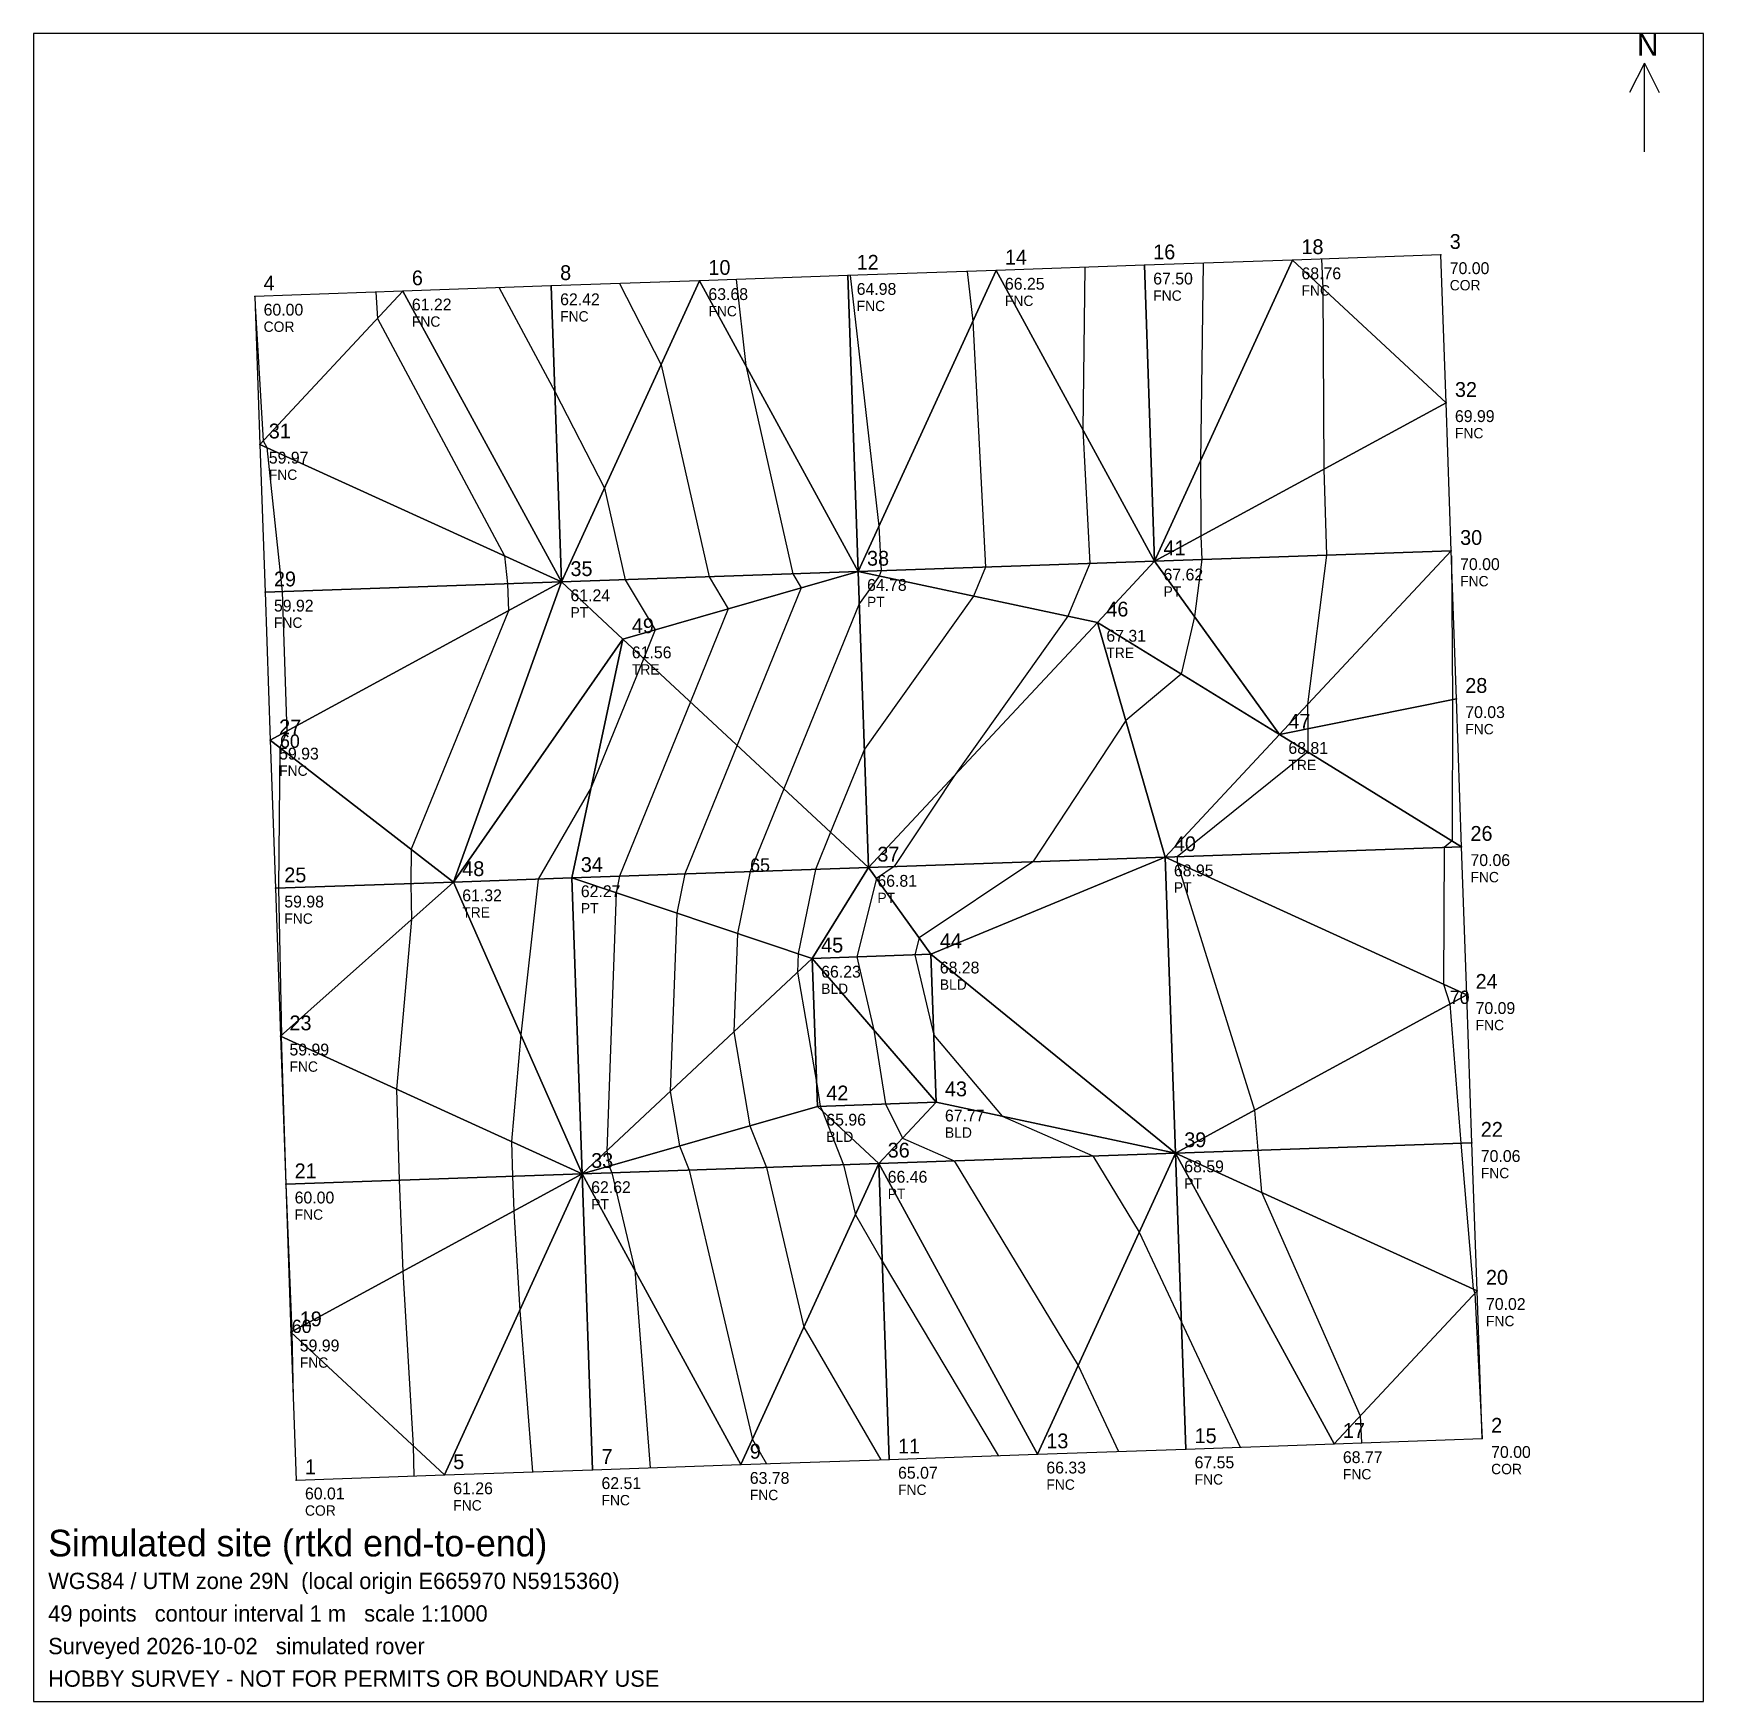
# Model space of a CAD drawing. Extents: x -32 to 250, y -30 to 252.
import ezdxf

# ---------------------------------------------------------------- set-up
doc = ezdxf.new("R2010")
doc.units = 0
for name, color, linetype in [('BORDER', 7, 'CONTINUOUS'), ('CONTOUR_LABEL', 20, 'CONTINUOUS'), ('CONTOUR_MAJOR', 20, 'CONTINUOUS'), ('CONTOUR_MINOR', 30, 'CONTINUOUS'), ('NORTH', 7, 'CONTINUOUS'), ('POINT_CODE', 2, 'CONTINUOUS'), ('POINT_ELEV', 4, 'CONTINUOUS'), ('POINT_NO', 3, 'CONTINUOUS'), ('POINTS', 7, 'CONTINUOUS'), ('TIN_3D', 8, 'CONTINUOUS'), ('TITLE', 7, 'CONTINUOUS')]:
    doc.layers.add(name, color=color, linetype=linetype)

msp = doc.modelspace()

# ---------------------------------------------------------------- linework, layer by layer
at = {"layer": 'BORDER'}
msp.add_lwpolyline([(-31.5561, -29.9111), (250.4695, -29.9111), (250.4695, 251.6626), (-31.5561, 251.6626)], close=True, dxfattribs=at)
at = {"layer": 'CONTOUR_MAJOR'}
for points in [[(106.3379, 210.7938), (111.2122, 168.4706), (111.5992, 160.9595), (111.2317, 160.0748), (107.8987, 155.3986), (95.1523, 124.1792), (89.472, 110.1729), (87.3423, 99.7622), (86.7266, 83.1394), (89.4466, 67.2914), (92.2155, 60.2548), (98.5398, 33.2827), (111.5401, 10.9158)], [(5.8739, 205.6709), (7.2529, 182.8999), (7.8574, 181.7703), (10.4556, 157.4264), (11.2101, 133.8518), (10.0787, 131.0788), (9.8455, 107.3936), (10.3143, 82.5124), (10.299, 82.3417), (11.0563, 57.4193)], [(207.8862, 163.4675), (208.0441, 139.2175), (208.0186, 115.3522), (206.6723, 114.2735), (206.5575, 91.1836), (207.6061, 87.8407), (209.465, 64.3561), (211.5442, 39.7564), (211.8556, 39.0531), (213.096, 14.4701)], [(11.0563, 57.4193), (12.0568, 32.512), (12.069, 32.3072), (12.3089, 21.5126)]]:
    msp.add_lwpolyline(points, dxfattribs=at)
at = {"layer": 'CONTOUR_MINOR'}
for points in [[(146.0118, 212.1815), (145.6422, 184.8147), (146.8078, 162.1936), (143.1138, 153.3021), (123.8404, 126.2608), (113.8085, 111.0253), (110.8003, 109.0095), (107.4897, 95.8007), (110.3754, 83.4447), (112.3316, 70.9598), (115.1936, 65.1892), (123.9429, 61.3649), (144.8529, 26.8197), (151.6905, 12.3182)], [(165.9686, 212.8811), (165.5191, 179.4775), (165.5994, 166.829), (165.7216, 162.8558), (164.5001, 153.2413), (162.2627, 143.5275), (152.8889, 135.681), (137.1949, 111.8464), (118.0131, 98.9927), (117.299, 96.1438), (120.473, 82.5534), (132.0395, 68.8835), (147.3647, 62.1849), (155.1567, 49.3117), (162.2725, 34.2203), (172.2396, 13.0371)], [(185.9667, 213.583), (186.159, 208.6773), (186.3529, 178.105), (186.7994, 163.5926), (183.5952, 138.3717), (183.6219, 134.2698), (183.6178, 130.3755), (161.5589, 112.7013), (161.554, 111.707), (174.6552, 69.9398), (175.192, 63.1583), (175.7924, 56.0548), (192.4962, 18.3363), (192.7273, 13.7558)], [(47.1047, 208.7226), (56.5103, 191.2488), (64.8887, 174.9056), (68.3876, 159.4472), (73.4585, 151.001), (71.4924, 146.1856), (62.6373, 124.3511), (53.6943, 108.9222), (50.7654, 82.6163), (49.1594, 64.6245), (49.3378, 58.756), (49.5733, 52.891), (50.5719, 36.1282), (52.7309, 8.8585)], [(67.4138, 209.4352), (74.4343, 195.7408), (82.537, 159.9423), (85.7831, 154.5354), (79.3791, 138.8501), (67.436, 109.4014), (66.8659, 106.6148), (65.2516, 63.0289), (65.6898, 60.4762), (66.1357, 59.3428), (69.9798, 42.9486), (72.5975, 9.5525)], [(87.0835, 210.1232), (88.7239, 195.6163), (96.6863, 160.4375), (98.1078, 158.0699), (87.2657, 131.5147), (78.454, 109.7872), (77.1041, 103.1885), (75.9891, 73.0841), (77.5682, 63.8838), (79.1756, 59.7988), (89.8436, 14.3018), (92.2054, 10.2385)], [(126.0967, 211.4846), (127.0653, 203.0742), (129.2035, 161.5766), (127.1727, 156.6884), (108.7587, 130.8528), (103.039, 116.8437), (100.49, 110.5586), (97.5804, 96.3358), (97.4641, 93.1946), (100.7075, 74.2969), (101.2907, 70.5751), (101.6929, 69.764), (105.2553, 60.7109), (107.236, 52.2635), (111.7785, 44.4482), (131.3585, 11.6083)], [(26.2806, 207.9928), (26.5498, 203.5471), (47.9999, 163.4643), (48.5027, 158.7526), (48.6488, 154.1898), (32.2275, 113.9427), (32.1707, 108.1738), (32.2849, 102.1134), (29.7292, 73.4831), (30.1971, 58.0877), (30.8151, 42.7015), (32.5702, 13.2392), (32.6831, 8.1582)]]:
    msp.add_lwpolyline(points, dxfattribs=at)
at = {"layer": 'NORTH'}
for p, q in [((240.4695, 246.6626), (237.9695, 241.6626)), ((240.4695, 231.6626), (240.4695, 246.6626)), ((240.4695, 246.6626), (242.9695, 241.6626))]:
    msp.add_line(p, q, dxfattribs=at)
at = {"layer": 'POINTS'}
for p in [(130.9969, 211.6559, 66.248), (156.035, 212.5323, 67.502), (181.0684, 213.4112, 68.757), (206.1039, 214.2892, 69.999), (55.8893, 209.0313, 62.42), (80.9252, 209.9087, 63.68), (105.9624, 210.7807, 64.981), (5.8173, 207.2826, 60.002), (30.853, 208.1515, 61.223), (206.982, 189.3134, 69.994), (6.6933, 182.3012, 59.971), (207.8562, 164.3287, 69.999), (107.7087, 160.8232, 64.779), (157.7753, 162.578, 67.623), (57.6341, 159.0709, 61.24), (7.564, 157.3256, 59.924), (148.1193, 152.2387, 67.314), (67.9986, 149.4352, 61.557), (208.728, 139.356, 70.028), (178.8596, 133.305, 68.805), (8.4397, 132.3468, 59.926), (209.6047, 114.3757, 70.065), (109.4587, 110.8726, 66.814), (159.5288, 112.6305, 68.955), (9.3097, 107.3749, 59.976), (39.3594, 108.425, 61.322), (59.3818, 109.1195, 62.269), (119.9966, 96.2381, 68.275), (99.9659, 95.5375, 66.233), (210.4729, 89.3981, 70.087), (10.1824, 82.3948, 59.994), (100.838, 70.5593, 65.959), (120.8662, 71.2572, 67.773), (161.2772, 62.672, 68.594), (211.35, 64.4219, 70.055), (111.2015, 60.9188, 66.456), (11.0563, 57.4193, 60), (61.1284, 59.1677, 62.616), (212.2234, 39.4468, 70.019), (11.9255, 32.4407, 59.993), (213.096, 14.4701, 70), (137.9906, 11.84, 66.334), (163.0248, 12.7139, 67.551), (188.0628, 13.5922, 68.771), (62.8727, 9.2125, 62.506), (87.913, 10.0881, 63.778), (112.9516, 10.9652, 65.073), (12.802, 7.4623, 60.009), (37.839, 8.3387, 61.257)]:
    msp.add_point(p, dxfattribs=at)
at = {"layer": 'TIN_3D'}
for points in [[(105.9624, 210.7807, 64.981), (107.7087, 160.8232, 64.779), (130.9969, 211.6559, 66.248)], [(107.7087, 160.8232, 64.779), (157.7753, 162.578, 67.623), (130.9969, 211.6559, 66.248)], [(130.9969, 211.6559, 66.248), (157.7753, 162.578, 67.623), (156.035, 212.5323, 67.502)], [(156.035, 212.5323, 67.502), (157.7753, 162.578, 67.623), (181.0684, 213.4112, 68.757)], [(181.0684, 213.4112, 68.757), (157.7753, 162.578, 67.623), (206.982, 189.3134, 69.994)], [(206.982, 189.3134, 69.994), (206.1039, 214.2892, 69.999), (181.0684, 213.4112, 68.757)], [(30.853, 208.1515, 61.223), (57.6341, 159.0709, 61.24), (55.8893, 209.0313, 62.42)], [(55.8893, 209.0313, 62.42), (57.6341, 159.0709, 61.24), (80.9252, 209.9087, 63.68)], [(107.7087, 160.8232, 64.779), (80.9252, 209.9087, 63.68), (57.6341, 159.0709, 61.24)], [(80.9252, 209.9087, 63.68), (107.7087, 160.8232, 64.779), (105.9624, 210.7807, 64.981)], [(6.6933, 182.3012, 59.971), (30.853, 208.1515, 61.223), (5.8173, 207.2826, 60.002)], [(30.853, 208.1515, 61.223), (6.6933, 182.3012, 59.971), (57.6341, 159.0709, 61.24)], [(206.982, 189.3134, 69.994), (157.7753, 162.578, 67.623), (207.8562, 164.3287, 69.999)], [(7.564, 157.3256, 59.924), (57.6341, 159.0709, 61.24), (6.6933, 182.3012, 59.971)], [(178.8596, 133.305, 68.805), (207.8562, 164.3287, 69.999), (157.7753, 162.578, 67.623)], [(207.8562, 164.3287, 69.999), (178.8596, 133.305, 68.805), (208.728, 139.356, 70.028)], [(57.6341, 159.0709, 61.24), (67.9986, 149.4352, 61.557), (107.7087, 160.8232, 64.779)], [(109.4587, 110.8726, 66.814), (107.7087, 160.8232, 64.779), (67.9986, 149.4352, 61.557)], [(148.1193, 152.2387, 67.314), (157.7753, 162.578, 67.623), (107.7087, 160.8232, 64.779)], [(148.1193, 152.2387, 67.314), (107.7087, 160.8232, 64.779), (109.4587, 110.8726, 66.814)], [(148.1193, 152.2387, 67.314), (178.8596, 133.305, 68.805), (157.7753, 162.578, 67.623)], [(8.4397, 132.3468, 59.926), (57.6341, 159.0709, 61.24), (7.564, 157.3256, 59.924)], [(39.3594, 108.425, 61.322), (57.6341, 159.0709, 61.24), (8.4397, 132.3468, 59.926)], [(67.9986, 149.4352, 61.557), (57.6341, 159.0709, 61.24), (39.3594, 108.425, 61.322)], [(109.4587, 110.8726, 66.814), (159.5288, 112.6305, 68.955), (148.1193, 152.2387, 67.314)], [(148.1193, 152.2387, 67.314), (159.5288, 112.6305, 68.955), (178.8596, 133.305, 68.805)], [(59.3818, 109.1195, 62.269), (67.9986, 149.4352, 61.557), (39.3594, 108.425, 61.322)], [(67.9986, 149.4352, 61.557), (59.3818, 109.1195, 62.269), (109.4587, 110.8726, 66.814)], [(208.728, 139.356, 70.028), (178.8596, 133.305, 68.805), (209.6047, 114.3757, 70.065)], [(209.6047, 114.3757, 70.065), (178.8596, 133.305, 68.805), (159.5288, 112.6305, 68.955)], [(39.3594, 108.425, 61.322), (8.4397, 132.3468, 59.926), (9.3097, 107.3749, 59.976)], [(159.5288, 112.6305, 68.955), (210.4729, 89.3981, 70.087), (209.6047, 114.3757, 70.065)], [(109.4587, 110.8726, 66.814), (59.3818, 109.1195, 62.269), (99.9659, 95.5375, 66.233)], [(109.4587, 110.8726, 66.814), (99.9659, 95.5375, 66.233), (119.9966, 96.2381, 68.275)], [(109.4587, 110.8726, 66.814), (119.9966, 96.2381, 68.275), (159.5288, 112.6305, 68.955)], [(159.5288, 112.6305, 68.955), (119.9966, 96.2381, 68.275), (161.2772, 62.672, 68.594)], [(161.2772, 62.672, 68.594), (210.4729, 89.3981, 70.087), (159.5288, 112.6305, 68.955)], [(9.3097, 107.3749, 59.976), (10.1824, 82.3948, 59.994), (39.3594, 108.425, 61.322)], [(39.3594, 108.425, 61.322), (10.1824, 82.3948, 59.994), (61.1284, 59.1677, 62.616)], [(61.1284, 59.1677, 62.616), (59.3818, 109.1195, 62.269), (39.3594, 108.425, 61.322)], [(99.9659, 95.5375, 66.233), (59.3818, 109.1195, 62.269), (61.1284, 59.1677, 62.616)], [(120.8662, 71.2572, 67.773), (119.9966, 96.2381, 68.275), (99.9659, 95.5375, 66.233)], [(161.2772, 62.672, 68.594), (119.9966, 96.2381, 68.275), (120.8662, 71.2572, 67.773)], [(100.838, 70.5593, 65.959), (99.9659, 95.5375, 66.233), (61.1284, 59.1677, 62.616)], [(99.9659, 95.5375, 66.233), (100.838, 70.5593, 65.959), (120.8662, 71.2572, 67.773)], [(211.35, 64.4219, 70.055), (210.4729, 89.3981, 70.087), (161.2772, 62.672, 68.594)], [(10.1824, 82.3948, 59.994), (11.0563, 57.4193, 60), (61.1284, 59.1677, 62.616)], [(61.1284, 59.1677, 62.616), (111.2015, 60.9188, 66.456), (100.838, 70.5593, 65.959)], [(120.8662, 71.2572, 67.773), (100.838, 70.5593, 65.959), (111.2015, 60.9188, 66.456)], [(111.2015, 60.9188, 66.456), (161.2772, 62.672, 68.594), (120.8662, 71.2572, 67.773)], [(111.2015, 60.9188, 66.456), (137.9906, 11.84, 66.334), (161.2772, 62.672, 68.594)], [(161.2772, 62.672, 68.594), (137.9906, 11.84, 66.334), (163.0248, 12.7139, 67.551)], [(211.35, 64.4219, 70.055), (161.2772, 62.672, 68.594), (212.2234, 39.4468, 70.019)], [(163.0248, 12.7139, 67.551), (188.0628, 13.5922, 68.771), (161.2772, 62.672, 68.594)], [(161.2772, 62.672, 68.594), (188.0628, 13.5922, 68.771), (212.2234, 39.4468, 70.019)], [(87.913, 10.0881, 63.778), (111.2015, 60.9188, 66.456), (61.1284, 59.1677, 62.616)], [(112.9516, 10.9652, 65.073), (111.2015, 60.9188, 66.456), (87.913, 10.0881, 63.778)], [(137.9906, 11.84, 66.334), (111.2015, 60.9188, 66.456), (112.9516, 10.9652, 65.073)], [(61.1284, 59.1677, 62.616), (11.0563, 57.4193, 60), (11.9255, 32.4407, 59.993)], [(61.1284, 59.1677, 62.616), (11.9255, 32.4407, 59.993), (37.839, 8.3387, 61.257)], [(37.839, 8.3387, 61.257), (62.8727, 9.2125, 62.506), (61.1284, 59.1677, 62.616)], [(61.1284, 59.1677, 62.616), (62.8727, 9.2125, 62.506), (87.913, 10.0881, 63.778)], [(213.096, 14.4701, 70), (212.2234, 39.4468, 70.019), (188.0628, 13.5922, 68.771)], [(37.839, 8.3387, 61.257), (11.9255, 32.4407, 59.993), (12.802, 7.4623, 60.009)]]:
    msp.add_3dface(points, dxfattribs=at)

# ---------------------------------------------------------------- texts
at = {"layer": 'CONTOUR_LABEL'}
for s, p in [('60', (10.0787, 131.0788, 60)), ('65', (89.472, 110.1729, 65)), ('70', (207.6061, 87.8407, 70)), ('60', (12.069, 32.3072, 60))]:
    msp.add_text(s, height=2.25, dxfattribs=at).set_placement(p)
at = {"layer": 'NORTH'}
msp.add_text('N', height=3.75, dxfattribs=at).set_placement((239.2195, 247.9126))
at = {"layer": 'POINT_CODE'}
for s, p in [('FNC', (182.5684, 207.4112)), ('COR', (207.6039, 208.2892)), ('FNC', (107.4624, 204.7807)), ('FNC', (132.4969, 205.6559)), ('FNC', (157.535, 206.5323)), ('COR', (7.3173, 201.2826)), ('FNC', (32.353, 202.1515)), ('FNC', (57.3893, 203.0313)), ('FNC', (82.4252, 203.9087)), ('FNC', (208.482, 183.3134)), ('FNC', (8.1933, 176.3012)), ('PT', (159.2753, 156.578)), ('FNC', (209.3562, 158.3287)), ('PT', (109.2087, 154.8232)), ('FNC', (9.064, 151.3256)), ('PT', (59.1341, 153.0709)), ('TRE', (149.6193, 146.2387)), ('TRE', (69.4986, 143.4352)), ('FNC', (210.228, 133.356)), ('FNC', (9.9397, 126.3468)), ('TRE', (180.3596, 127.305)), ('FNC', (211.1047, 108.3757)), ('PT', (161.0288, 106.6305)), ('PT', (60.8818, 103.1195)), ('PT', (110.9587, 104.8726)), ('FNC', (10.8097, 101.3749)), ('TRE', (40.8594, 102.425)), ('BLD', (101.4659, 89.5375)), ('BLD', (121.4966, 90.2381)), ('FNC', (211.9729, 83.3981)), ('FNC', (11.6824, 76.3948)), ('BLD', (102.338, 64.5593)), ('BLD', (122.3662, 65.2572)), ('FNC', (212.85, 58.4219)), ('PT', (112.7015, 54.9188)), ('PT', (162.7772, 56.672)), ('PT', (62.6284, 53.1677)), ('FNC', (12.5563, 51.4193)), ('FNC', (213.7234, 33.4468)), ('FNC', (13.4255, 26.4407)), ('FNC', (164.5248, 6.7139)), ('FNC', (189.5628, 7.5922)), ('COR', (214.596, 8.4701)), ('FNC', (89.413, 4.0881)), ('FNC', (114.4516, 4.9652)), ('FNC', (139.4906, 5.84)), ('COR', (14.302, 1.4623)), ('FNC', (39.339, 2.3387)), ('FNC', (64.3727, 3.2125))]:
    msp.add_text(s, height=1.75, dxfattribs=at).set_placement(p)
at = {"layer": 'POINT_ELEV'}
for s, p in [('68.76', (182.5684, 210.1612)), ('70.00', (207.6039, 211.0392)), ('64.98', (107.4624, 207.5307)), ('66.25', (132.4969, 208.4059)), ('67.50', (157.535, 209.2823)), ('60.00', (7.3173, 204.0326)), ('61.22', (32.353, 204.9015)), ('62.42', (57.3893, 205.7813)), ('63.68', (82.4252, 206.6587)), ('69.99', (208.482, 186.0634)), ('59.97', (8.1933, 179.0512)), ('67.62', (159.2753, 159.328)), ('70.00', (209.3562, 161.0787)), ('64.78', (109.2087, 157.5732)), ('59.92', (9.064, 154.0756)), ('61.24', (59.1341, 155.8209)), ('67.31', (149.6193, 148.9887)), ('61.56', (69.4986, 146.1852)), ('70.03', (210.228, 136.106)), ('59.93', (9.9397, 129.0968)), ('68.81', (180.3596, 130.055)), ('70.06', (211.1047, 111.1257)), ('68.95', (161.0288, 109.3805)), ('61.32', (40.8594, 105.175)), ('62.27', (60.8818, 105.8695)), ('66.81', (110.9587, 107.6226)), ('59.98', (10.8097, 104.1249)), ('66.23', (101.4659, 92.2875)), ('68.28', (121.4966, 92.9881)), ('70.09', (211.9729, 86.1481)), ('59.99', (11.6824, 79.1448)), ('65.96', (102.338, 67.3093)), ('67.77', (122.3662, 68.0072)), ('70.06', (212.85, 61.1719)), ('66.46', (112.7015, 57.6688)), ('68.59', (162.7772, 59.422)), ('62.62', (62.6284, 55.9177)), ('60.00', (12.5563, 54.1693)), ('70.02', (213.7234, 36.1968)), ('59.99', (13.4255, 29.1907)), ('67.55', (164.5248, 9.4639)), ('68.77', (189.5628, 10.3422)), ('70.00', (214.596, 11.2201)), ('63.78', (89.413, 6.8381)), ('65.07', (114.4516, 7.7152)), ('66.33', (139.4906, 8.59)), ('60.01', (14.302, 4.2123)), ('61.26', (39.339, 5.0887)), ('62.51', (64.3727, 5.9625))]:
    msp.add_text(s, height=2, dxfattribs=at).set_placement(p)
at = {"layer": 'POINT_NO'}
for s, p in [('3', (207.6039, 215.2892)), ('14', (132.4969, 212.6559)), ('16', (157.535, 213.5323)), ('18', (182.5684, 214.4112)), ('6', (32.353, 209.1515)), ('8', (57.3893, 210.0313)), ('10', (82.4252, 210.9087)), ('12', (107.4624, 211.7807)), ('4', (7.3173, 208.2826)), ('32', (208.482, 190.3134)), ('31', (8.1933, 183.3012)), ('30', (209.3562, 165.3287)), ('38', (109.2087, 161.8232)), ('41', (159.2753, 163.578)), ('29', (9.064, 158.3256)), ('35', (59.1341, 160.0709)), ('46', (149.6193, 153.2387)), ('49', (69.4986, 150.4352)), ('28', (210.228, 140.356)), ('27', (9.9397, 133.3468)), ('47', (180.3596, 134.305)), ('40', (161.0288, 113.6305)), ('26', (211.1047, 115.3757)), ('37', (110.9587, 111.8726)), ('25', (10.8097, 108.3749)), ('48', (40.8594, 109.425)), ('34', (60.8818, 110.1195)), ('45', (101.4659, 96.5375)), ('44', (121.4966, 97.2381)), ('24', (211.9729, 90.3981)), ('23', (11.6824, 83.3948)), ('42', (102.338, 71.5593)), ('43', (122.3662, 72.2572)), ('22', (212.85, 65.4219)), ('39', (162.7772, 63.672)), ('33', (62.6284, 60.1677)), ('36', (112.7015, 61.9188)), ('21', (12.5563, 58.4193)), ('20', (213.7234, 40.4468)), ('19', (13.4255, 33.4407)), ('17', (189.5628, 14.5922)), ('2', (214.596, 15.4701)), ('11', (114.4516, 11.9652)), ('13', (139.4906, 12.84)), ('15', (164.5248, 13.7139)), ('5', (39.339, 9.3387)), ('7', (64.3727, 10.2125)), ('9', (89.413, 11.0881)), ('1', (14.302, 8.4623))]:
    msp.add_text(s, height=2.5, dxfattribs=at).set_placement(p)
at = {"layer": 'TITLE'}
for s, height, p in [('Simulated site (rtkd end-to-end)', 4.5, (-29.0561, -5.4111)), ('WGS84 / UTM zone 29N  (local origin E665970 N5915360)', 2.75, (-29.0561, -10.9111)), ('49 points   contour interval 1 m   scale 1:1000', 2.75, (-29.0561, -16.4111)), ('Surveyed 2026-10-02   simulated rover', 2.75, (-29.0561, -21.9111)), ('HOBBY SURVEY - NOT FOR PERMITS OR BOUNDARY USE', 2.75, (-29.0561, -27.4111))]:
    msp.add_text(s, height=height, dxfattribs=at).set_placement(p)

doc.saveas('drawing.dxf')
